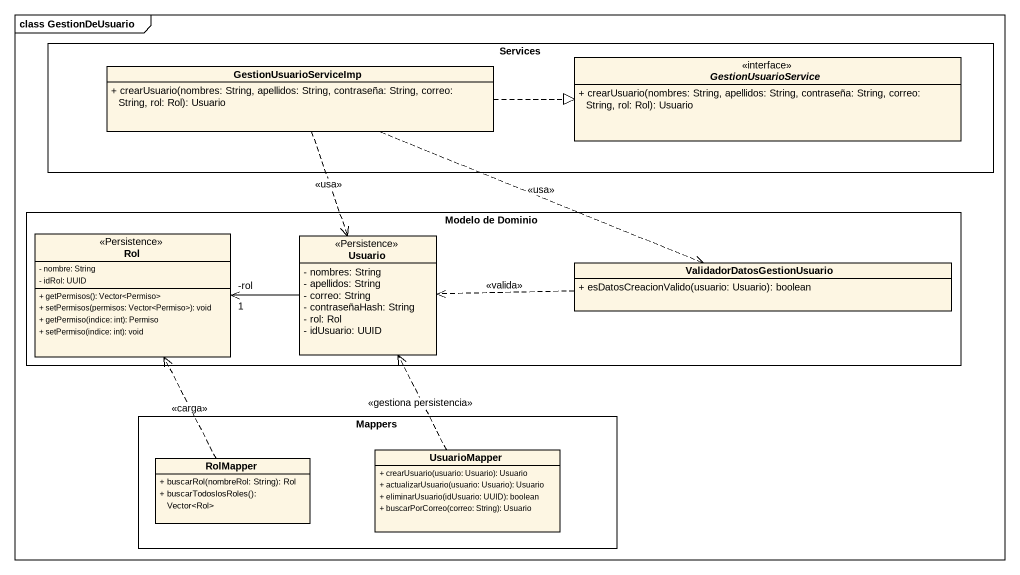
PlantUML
@startuml
mainframe class GestionDeUsuario
hide circle
hide empty members
skinparam classAttributeIconSize 0
rectangle Services {
  class GestionUsuarioServiceImp {
    + crearUsuario(nombres: String, apellidos: String, contraseña: String, correo: String, rol: Rol): Usuario
  }
  interface GestionUsuarioService {
    + crearUsuario(nombres: String, apellidos: String, contraseña: String, correo: String, rol: Rol): Usuario
  }
}
rectangle "Modelo de Dominio" as Modelo_de_Dominio {
  class Rol <<Persistence>> {
    - nombre: String
    - idRol: UUID
    + getPermisos(): Vector<Permiso>
    + setPermisos(permisos: Vector<Permiso>): void
    + getPermiso(indice: int): Permiso
    + setPermiso(indice: int): void
  }
  class Usuario <<Persistence>> {
    - nombres: String
    - apellidos: String
    - correo: String
    - contraseñaHash: String
    - rol: Rol
    - idUsuario: UUID
  }
  class ValidadorDatosGestionUsuario {
    + esDatosCreacionValido(usuario: Usuario): boolean
  }
}
rectangle Mappers {
  class RolMapper {
    + buscarRol(nombreRol: String): Rol
    + buscarTodoslosRoles(): Vector<Rol>
  }
  class UsuarioMapper {
    + crearUsuario(usuario: Usuario): Usuario
    + actualizarUsuario(usuario: Usuario): Usuario
    + eliminarUsuario(idUsuario: UUID): boolean
    + buscarPorCorreo(correo: String): Usuario
  }
}
GestionUsuarioServiceImp .right.|> GestionUsuarioService
GestionUsuarioServiceImp ..> Usuario : <<usa>>
GestionUsuarioServiceImp .right.> ValidadorDatosGestionUsuario : <<usa>>
Usuario -left-> "-rol\n1" Rol
ValidadorDatosGestionUsuario .left.> Usuario : <<valida>>
RolMapper .up.> Rol : <<carga>>
UsuarioMapper .up.> Usuario : <<gestiona persistencia>>
@enduml
